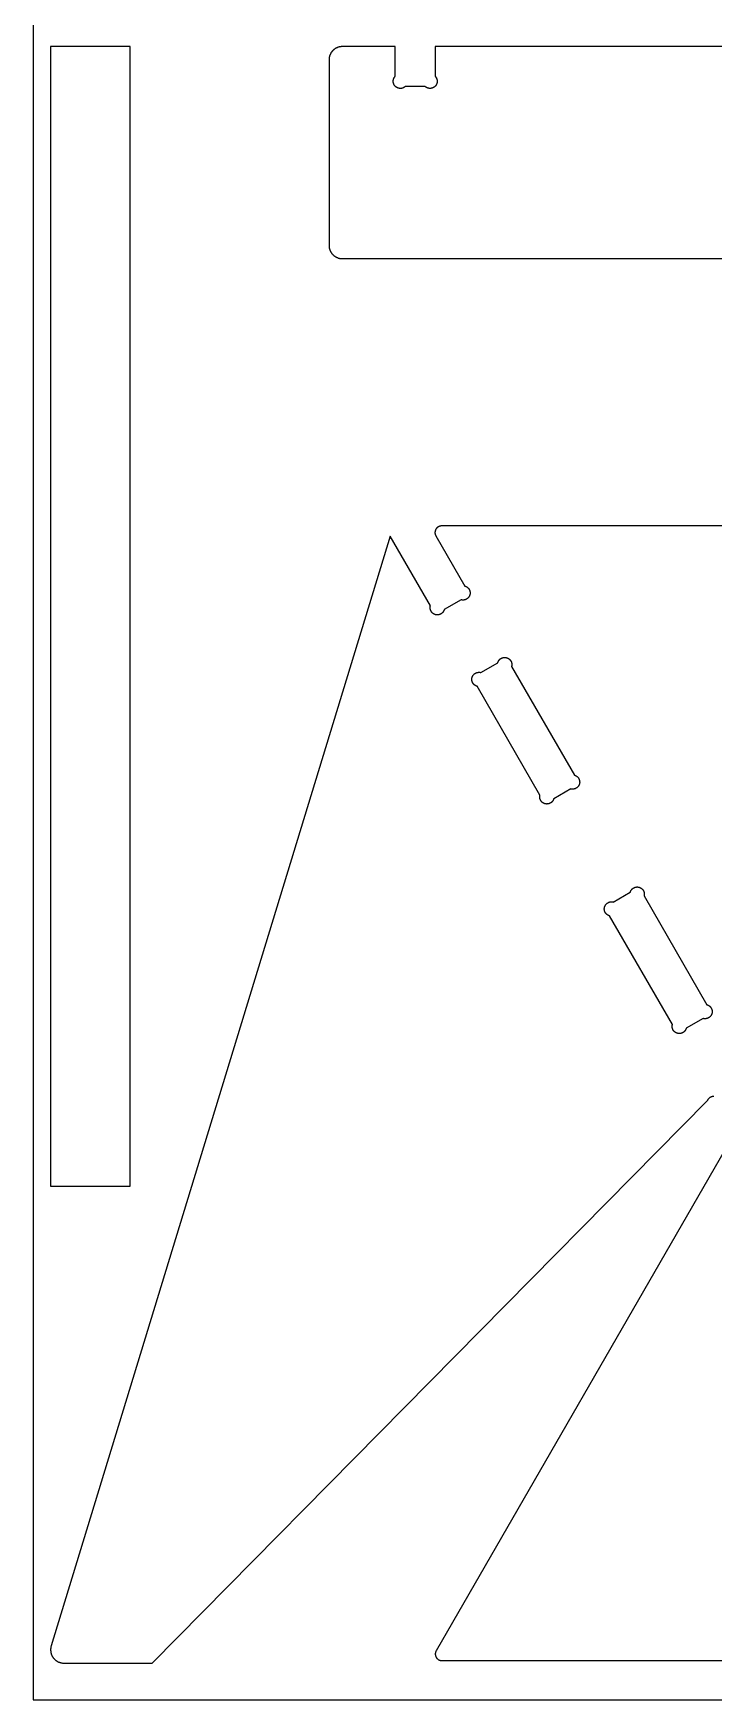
# Model space of a CAD drawing. Header units: inches. Extents: x -71.1 to 24.9, y -42.3 to 5.7.
# Drawn here: x -71.07 to -58.24, y -42.25 to -10.81 of the extents above; entities that cross this region are included whole.
import ezdxf

# ---------------------------------------------------------------- set-up
doc = ezdxf.new("R2010")
doc.units = ezdxf.units.IN
doc.header["$LTSCALE"] = 0.03937
doc.header["$MEASUREMENT"] = 0
for name, color, linetype, true_color in [('Default', 7, 'Continuous', 0x000000), ('profile - inside', 7, 'Continuous', 0x000000), ('profile - outside', 7, 'Continuous', 0x000000)]:
    doc.layers.add(name, color=color, linetype=linetype, true_color=true_color)

msp = doc.modelspace()

# ---------------------------------------------------------------- linework, layer by layer
at = {"layer": 'Default'}
msp.add_lwpolyline([(24.927, -42.253), (24.927, 5.747), (-71.073, 5.747), (-71.073, -42.253), (24.927, -42.253)], dxfattribs=at)
at = {"layer": 'profile - inside'}
for points in [[(-62.704, -23.133), (-62.706, -23.132), (-62.709, -23.131), (-62.712, -23.13), (-62.714, -23.13), (-62.717, -23.129), (-62.719, -23.128), (-62.722, -23.127), (-62.725, -23.125), (-62.727, -23.124), (-62.73, -23.123), (-62.732, -23.122), (-62.735, -23.12), (-62.737, -23.119), (-62.739, -23.118), (-62.742, -23.116), (-62.744, -23.114), (-62.747, -23.113), (-62.749, -23.111), (-62.751, -23.109), (-62.753, -23.108), (-62.756, -23.106), (-62.758, -23.104), (-62.76, -23.102), (-62.762, -23.1), (-62.764, -23.098), (-62.766, -23.096), (-62.768, -23.094), (-62.77, -23.092), (-62.772, -23.09), (-62.774, -23.087), (-62.776, -23.085), (-62.777, -23.083), (-62.779, -23.081), (-62.781, -23.078), (-62.782, -23.076), (-62.784, -23.074), (-62.785, -23.071), (-62.787, -23.069), (-62.788, -23.066), (-62.789, -23.064), (-62.79, -23.061), (-62.792, -23.059), (-62.793, -23.056), (-62.794, -23.054), (-62.795, -23.051), (-62.796, -23.048), (-62.797, -23.046), (-62.798, -23.043), (-62.798, -23.041), (-62.799, -23.038), (-62.8, -23.035), (-62.8, -23.033), (-62.801, -23.03), (-62.802, -23.028), (-62.802, -23.025), (-62.802, -23.023), (-62.803, -23.02), (-62.803, -23.017), (-62.803, -23.015), (-62.804, -23.012), (-62.804, -23.01), (-62.804, -23.007), (-62.804, -23.005), (-62.804, -23.002), (-62.804, -22.999), (-62.804, -22.996), (-62.804, -22.993), (-62.803, -22.99), (-62.803, -22.987), (-62.803, -22.984), (-62.802, -22.981), (-62.802, -22.978), (-62.801, -22.975), (-62.8, -22.972), (-62.8, -22.968), (-62.799, -22.965), (-62.798, -22.962), (-62.797, -22.959), (-62.796, -22.956), (-62.794, -22.953), (-62.793, -22.95), (-62.792, -22.946), (-62.79, -22.943), (-62.789, -22.94), (-62.787, -22.937), (-62.786, -22.934), (-62.784, -22.931), (-62.782, -22.929), (-62.78, -22.926), (-62.778, -22.923), (-62.776, -22.92), (-62.774, -22.917), (-62.772, -22.915), (-62.769, -22.912), (-62.767, -22.909), (-62.764, -22.907), (-62.762, -22.904), (-62.759, -22.902), (-62.757, -22.9), (-62.754, -22.898), (-62.751, -22.895), (-62.749, -22.893), (-62.746, -22.891), (-62.743, -22.889), (-62.74, -22.888), (-62.737, -22.886), (-62.734, -22.884), (-62.731, -22.882), (-62.728, -22.881), (-62.725, -22.879), (-62.722, -22.878), (-62.719, -22.877), (-62.716, -22.876), (-62.712, -22.875), (-62.709, -22.874), (-62.706, -22.873), (-62.703, -22.872), (-62.7, -22.871), (-62.697, -22.87), (-62.694, -22.87), (-62.69, -22.869), (-62.687, -22.869), (-62.684, -22.868), (-62.681, -22.868), (-62.678, -22.868), (-62.675, -22.868), (-62.672, -22.867), (-62.669, -22.867), (-62.665, -22.867), (-62.66, -22.868), (-62.656, -22.868), (-62.652, -22.868), (-62.647, -22.869), (-62.643, -22.87), (-62.638, -22.871), (-62.634, -22.872), (-62.315, -22.688), (-62.314, -22.685), (-62.314, -22.683), (-62.313, -22.68), (-62.312, -22.678), (-62.311, -22.675), (-62.31, -22.672), (-62.309, -22.67), (-62.308, -22.667), (-62.307, -22.665), (-62.305, -22.662), (-62.304, -22.66), (-62.303, -22.657), (-62.301, -22.655), (-62.3, -22.652), (-62.298, -22.65), (-62.297, -22.648), (-62.295, -22.645), (-62.294, -22.643), (-62.292, -22.641), (-62.29, -22.638), (-62.288, -22.636), (-62.286, -22.634), (-62.284, -22.632), (-62.283, -22.63), (-62.281, -22.628), (-62.278, -22.626), (-62.276, -22.624), (-62.274, -22.622), (-62.272, -22.62), (-62.27, -22.618), (-62.268, -22.616), (-62.265, -22.615), (-62.263, -22.613), (-62.261, -22.611), (-62.258, -22.61), (-62.256, -22.608), (-62.253, -22.607), (-62.251, -22.605), (-62.249, -22.604), (-62.246, -22.603), (-62.244, -22.601), (-62.241, -22.6), (-62.238, -22.599), (-62.236, -22.598), (-62.233, -22.597), (-62.231, -22.596), (-62.228, -22.595), (-62.226, -22.594), (-62.223, -22.593), (-62.22, -22.593), (-62.218, -22.592), (-62.215, -22.591), (-62.213, -22.591), (-62.21, -22.59), (-62.208, -22.59), (-62.205, -22.589), (-62.202, -22.589), (-62.2, -22.589), (-62.197, -22.588), (-62.195, -22.588), (-62.192, -22.588), (-62.19, -22.588), (-62.187, -22.588), (-62.185, -22.588), (-62.182, -22.588), (-62.179, -22.588), (-62.176, -22.588), (-62.173, -22.588), (-62.17, -22.589), (-62.166, -22.589), (-62.163, -22.59), (-62.16, -22.59), (-62.157, -22.591), (-62.154, -22.591), (-62.151, -22.592), (-62.148, -22.593), (-62.144, -22.594), (-62.141, -22.595), (-62.138, -22.596), (-62.135, -22.597), (-62.132, -22.599), (-62.129, -22.6), (-62.126, -22.601), (-62.123, -22.603), (-62.12, -22.605), (-62.117, -22.606), (-62.114, -22.608), (-62.111, -22.61), (-62.108, -22.612), (-62.105, -22.614), (-62.102, -22.616), (-62.1, -22.618), (-62.097, -22.62), (-62.094, -22.623), (-62.092, -22.625), (-62.089, -22.627), (-62.087, -22.63), (-62.085, -22.632), (-62.082, -22.635), (-62.08, -22.638), (-62.078, -22.64), (-62.076, -22.643), (-62.074, -22.646), (-62.072, -22.649), (-62.07, -22.652), (-62.068, -22.655), (-62.066, -22.658), (-62.065, -22.661), (-62.063, -22.664), (-62.062, -22.667), (-62.061, -22.67), (-62.059, -22.673), (-62.058, -22.676), (-62.057, -22.679), (-62.056, -22.683), (-62.055, -22.686), (-62.054, -22.689), (-62.053, -22.692), (-62.053, -22.695), (-62.052, -22.698), (-62.051, -22.701), (-62.051, -22.705), (-62.051, -22.708), (-62.05, -22.711), (-62.05, -22.714), (-62.05, -22.717), (-62.05, -22.72), (-62.05, -22.723), (-62.05, -22.727), (-62.05, -22.731), (-62.05, -22.736), (-62.051, -22.74), (-62.052, -22.744), (-62.052, -22.749), (-62.053, -22.753), (-62.054, -22.758), (-60.87, -24.809), (-60.868, -24.809), (-60.865, -24.81), (-60.863, -24.811), (-60.86, -24.812), (-60.857, -24.813), (-60.855, -24.814), (-60.852, -24.815), (-60.85, -24.816), (-60.847, -24.817), (-60.845, -24.818), (-60.842, -24.82), (-60.84, -24.821), (-60.837, -24.822), (-60.835, -24.824), (-60.832, -24.825), (-60.83, -24.827), (-60.828, -24.829), (-60.825, -24.83), (-60.823, -24.832), (-60.821, -24.834), (-60.819, -24.836), (-60.816, -24.837), (-60.814, -24.839), (-60.812, -24.841), (-60.81, -24.843), (-60.808, -24.845), (-60.806, -24.847), (-60.804, -24.85), (-60.802, -24.852), (-60.8, -24.854), (-60.799, -24.856), (-60.797, -24.859), (-60.795, -24.861), (-60.794, -24.863), (-60.792, -24.866), (-60.79, -24.868), (-60.789, -24.87), (-60.788, -24.873), (-60.786, -24.875), (-60.785, -24.878), (-60.784, -24.88), (-60.783, -24.883), (-60.781, -24.885), (-60.78, -24.888), (-60.779, -24.89), (-60.778, -24.893), (-60.777, -24.896), (-60.777, -24.898), (-60.776, -24.901), (-60.775, -24.903), (-60.774, -24.906), (-60.774, -24.909), (-60.773, -24.911), (-60.773, -24.914), (-60.772, -24.916), (-60.772, -24.919), (-60.771, -24.921), (-60.771, -24.924), (-60.771, -24.927), (-60.771, -24.929), (-60.77, -24.932), (-60.77, -24.934), (-60.77, -24.937), (-60.77, -24.939), (-60.77, -24.942), (-60.77, -24.945), (-60.771, -24.948), (-60.771, -24.951), (-60.771, -24.954), (-60.771, -24.957), (-60.772, -24.961), (-60.772, -24.964), (-60.773, -24.967), (-60.774, -24.97), (-60.775, -24.973), (-60.775, -24.976), (-60.776, -24.979), (-60.777, -24.983), (-60.779, -24.986), (-60.78, -24.989), (-60.781, -24.992), (-60.782, -24.995), (-60.784, -24.998), (-60.785, -25.001), (-60.787, -25.004), (-60.789, -25.007), (-60.79, -25.01), (-60.792, -25.013), (-60.794, -25.016), (-60.796, -25.019), (-60.798, -25.021), (-60.8, -25.024), (-60.803, -25.027), (-60.805, -25.029), (-60.807, -25.032), (-60.81, -25.035), (-60.812, -25.037), (-60.815, -25.039), (-60.817, -25.042), (-60.82, -25.044), (-60.823, -25.046), (-60.826, -25.048), (-60.828, -25.05), (-60.831, -25.052), (-60.834, -25.054), (-60.837, -25.056), (-60.84, -25.057), (-60.843, -25.059), (-60.846, -25.061), (-60.849, -25.062), (-60.852, -25.063), (-60.856, -25.065), (-60.859, -25.066), (-60.862, -25.067), (-60.865, -25.068), (-60.868, -25.069), (-60.871, -25.07), (-60.874, -25.07), (-60.878, -25.071), (-60.881, -25.072), (-60.884, -25.072), (-60.887, -25.073), (-60.89, -25.073), (-60.893, -25.074), (-60.896, -25.074), (-60.899, -25.074), (-60.902, -25.074), (-60.905, -25.074), (-60.909, -25.074), (-60.914, -25.074), (-60.918, -25.073), (-60.922, -25.073), (-60.927, -25.072), (-60.931, -25.072), (-60.936, -25.071), (-60.94, -25.069), (-61.259, -25.254), (-61.26, -25.256), (-61.261, -25.259), (-61.261, -25.261), (-61.262, -25.264), (-61.263, -25.266), (-61.264, -25.269), (-61.265, -25.272), (-61.266, -25.274), (-61.268, -25.277), (-61.269, -25.279), (-61.27, -25.282), (-61.271, -25.284), (-61.273, -25.287), (-61.274, -25.289), (-61.276, -25.291), (-61.277, -25.294), (-61.279, -25.296), (-61.281, -25.299), (-61.282, -25.301), (-61.284, -25.303), (-61.286, -25.305), (-61.288, -25.307), (-61.29, -25.31), (-61.292, -25.312), (-61.294, -25.314), (-61.296, -25.316), (-61.298, -25.318), (-61.3, -25.32), (-61.302, -25.322), (-61.304, -25.323), (-61.307, -25.325), (-61.309, -25.327), (-61.311, -25.329), (-61.314, -25.33), (-61.316, -25.332), (-61.318, -25.333), (-61.321, -25.335), (-61.323, -25.336), (-61.326, -25.338), (-61.328, -25.339), (-61.331, -25.34), (-61.333, -25.341), (-61.336, -25.342), (-61.338, -25.344), (-61.341, -25.345), (-61.343, -25.346), (-61.346, -25.346), (-61.349, -25.347), (-61.351, -25.348), (-61.354, -25.349), (-61.356, -25.349), (-61.359, -25.35), (-61.362, -25.351), (-61.364, -25.351), (-61.367, -25.352), (-61.369, -25.352), (-61.372, -25.352), (-61.374, -25.353), (-61.377, -25.353), (-61.379, -25.353), (-61.382, -25.353), (-61.384, -25.354), (-61.387, -25.354), (-61.389, -25.354), (-61.392, -25.354), (-61.395, -25.353), (-61.398, -25.353), (-61.402, -25.353), (-61.405, -25.353), (-61.408, -25.352), (-61.411, -25.352), (-61.414, -25.351), (-61.417, -25.351), (-61.42, -25.35), (-61.423, -25.349), (-61.427, -25.348), (-61.43, -25.347), (-61.433, -25.346), (-61.436, -25.345), (-61.439, -25.344), (-61.442, -25.343), (-61.445, -25.341), (-61.448, -25.34), (-61.451, -25.339), (-61.454, -25.337), (-61.457, -25.335), (-61.46, -25.333), (-61.463, -25.332), (-61.466, -25.33), (-61.469, -25.328), (-61.472, -25.326), (-61.475, -25.323), (-61.477, -25.321), (-61.48, -25.319), (-61.482, -25.317), (-61.485, -25.314), (-61.487, -25.312), (-61.49, -25.309), (-61.492, -25.306), (-61.494, -25.304), (-61.496, -25.301), (-61.498, -25.298), (-61.5, -25.295), (-61.502, -25.292), (-61.504, -25.29), (-61.506, -25.287), (-61.508, -25.284), (-61.509, -25.281), (-61.511, -25.278), (-61.512, -25.274), (-61.514, -25.271), (-61.515, -25.268), (-61.516, -25.265), (-61.517, -25.262), (-61.518, -25.259), (-61.519, -25.256), (-61.52, -25.253), (-61.521, -25.249), (-61.522, -25.246), (-61.522, -25.243), (-61.523, -25.24), (-61.523, -25.237), (-61.524, -25.234), (-61.524, -25.231), (-61.524, -25.228), (-61.524, -25.225), (-61.524, -25.222), (-61.524, -25.219), (-61.524, -25.214), (-61.524, -25.21), (-61.524, -25.206), (-61.523, -25.201), (-61.523, -25.197), (-61.522, -25.193), (-61.521, -25.188), (-61.52, -25.184), (-62.704, -23.133)], [(-58.761, -29.585), (-58.762, -29.587), (-58.763, -29.59), (-58.763, -29.593), (-58.764, -29.595), (-58.765, -29.598), (-58.766, -29.6), (-58.767, -29.603), (-58.768, -29.605), (-58.77, -29.608), (-58.771, -29.611), (-58.772, -29.613), (-58.773, -29.616), (-58.775, -29.618), (-58.776, -29.62), (-58.778, -29.623), (-58.779, -29.625), (-58.781, -29.628), (-58.783, -29.63), (-58.784, -29.632), (-58.786, -29.634), (-58.788, -29.637), (-58.79, -29.639), (-58.792, -29.641), (-58.794, -29.643), (-58.796, -29.645), (-58.798, -29.647), (-58.8, -29.649), (-58.802, -29.651), (-58.804, -29.653), (-58.806, -29.655), (-58.809, -29.657), (-58.811, -29.658), (-58.813, -29.66), (-58.816, -29.662), (-58.818, -29.663), (-58.82, -29.665), (-58.823, -29.666), (-58.825, -29.668), (-58.828, -29.669), (-58.83, -29.67), (-58.833, -29.671), (-58.835, -29.673), (-58.838, -29.674), (-58.84, -29.675), (-58.843, -29.676), (-58.845, -29.677), (-58.848, -29.678), (-58.851, -29.679), (-58.853, -29.679), (-58.856, -29.68), (-58.858, -29.681), (-58.861, -29.681), (-58.864, -29.682), (-58.866, -29.683), (-58.869, -29.683), (-58.871, -29.683), (-58.874, -29.684), (-58.876, -29.684), (-58.879, -29.684), (-58.882, -29.685), (-58.884, -29.685), (-58.887, -29.685), (-58.889, -29.685), (-58.892, -29.685), (-58.895, -29.685), (-58.898, -29.685), (-58.901, -29.685), (-58.904, -29.684), (-58.907, -29.684), (-58.91, -29.684), (-58.913, -29.683), (-58.916, -29.683), (-58.919, -29.682), (-58.922, -29.681), (-58.926, -29.681), (-58.929, -29.68), (-58.932, -29.679), (-58.935, -29.678), (-58.938, -29.677), (-58.941, -29.675), (-58.944, -29.674), (-58.947, -29.673), (-58.95, -29.671), (-58.954, -29.67), (-58.957, -29.668), (-58.96, -29.667), (-58.962, -29.665), (-58.965, -29.663), (-58.968, -29.661), (-58.971, -29.659), (-58.974, -29.657), (-58.977, -29.655), (-58.979, -29.653), (-58.982, -29.65), (-58.984, -29.648), (-58.987, -29.645), (-58.989, -29.643), (-58.992, -29.64), (-58.994, -29.638), (-58.996, -29.635), (-58.998, -29.632), (-59.001, -29.63), (-59.003, -29.627), (-59.005, -29.624), (-59.006, -29.621), (-59.008, -29.618), (-59.01, -29.615), (-59.011, -29.612), (-59.013, -29.609), (-59.014, -29.606), (-59.016, -29.603), (-59.017, -29.6), (-59.018, -29.597), (-59.019, -29.593), (-59.02, -29.59), (-59.021, -29.587), (-59.022, -29.584), (-59.023, -29.581), (-59.024, -29.578), (-59.024, -29.575), (-59.025, -29.571), (-59.025, -29.568), (-59.026, -29.565), (-59.026, -29.562), (-59.026, -29.559), (-59.026, -29.556), (-59.026, -29.553), (-59.027, -29.55), (-59.026, -29.546), (-59.026, -29.541), (-59.026, -29.537), (-59.025, -29.533), (-59.025, -29.528), (-59.024, -29.524), (-59.023, -29.519), (-59.022, -29.515), (-60.206, -27.464), (-60.209, -27.463), (-60.211, -27.463), (-60.214, -27.462), (-60.216, -27.461), (-60.219, -27.46), (-60.221, -27.459), (-60.224, -27.458), (-60.227, -27.457), (-60.229, -27.456), (-60.232, -27.454), (-60.234, -27.453), (-60.237, -27.452), (-60.239, -27.45), (-60.242, -27.449), (-60.244, -27.447), (-60.246, -27.446), (-60.249, -27.444), (-60.251, -27.443), (-60.253, -27.441), (-60.256, -27.439), (-60.258, -27.437), (-60.26, -27.435), (-60.262, -27.433), (-60.264, -27.431), (-60.266, -27.429), (-60.268, -27.427), (-60.27, -27.425), (-60.272, -27.423), (-60.274, -27.421), (-60.276, -27.419), (-60.278, -27.417), (-60.279, -27.414), (-60.281, -27.412), (-60.283, -27.41), (-60.284, -27.407), (-60.286, -27.405), (-60.287, -27.402), (-60.289, -27.4), (-60.29, -27.397), (-60.291, -27.395), (-60.293, -27.392), (-60.294, -27.39), (-60.295, -27.387), (-60.296, -27.385), (-60.297, -27.382), (-60.298, -27.38), (-60.299, -27.377), (-60.3, -27.375), (-60.301, -27.372), (-60.301, -27.369), (-60.302, -27.367), (-60.303, -27.364), (-60.303, -27.362), (-60.304, -27.359), (-60.304, -27.356), (-60.305, -27.354), (-60.305, -27.351), (-60.305, -27.349), (-60.305, -27.346), (-60.306, -27.344), (-60.306, -27.341), (-60.306, -27.339), (-60.306, -27.336), (-60.306, -27.334), (-60.306, -27.331), (-60.306, -27.328), (-60.306, -27.325), (-60.306, -27.322), (-60.305, -27.318), (-60.305, -27.315), (-60.304, -27.312), (-60.304, -27.309), (-60.303, -27.306), (-60.302, -27.303), (-60.302, -27.3), (-60.301, -27.297), (-60.3, -27.293), (-60.299, -27.29), (-60.298, -27.287), (-60.297, -27.284), (-60.295, -27.281), (-60.294, -27.278), (-60.292, -27.275), (-60.291, -27.272), (-60.289, -27.269), (-60.288, -27.266), (-60.286, -27.263), (-60.284, -27.26), (-60.282, -27.257), (-60.28, -27.254), (-60.278, -27.251), (-60.276, -27.249), (-60.274, -27.246), (-60.271, -27.243), (-60.269, -27.241), (-60.267, -27.238), (-60.264, -27.236), (-60.261, -27.233), (-60.259, -27.231), (-60.256, -27.229), (-60.253, -27.227), (-60.251, -27.225), (-60.248, -27.223), (-60.245, -27.221), (-60.242, -27.219), (-60.239, -27.217), (-60.236, -27.215), (-60.233, -27.214), (-60.23, -27.212), (-60.227, -27.211), (-60.224, -27.209), (-60.221, -27.208), (-60.218, -27.207), (-60.214, -27.206), (-60.211, -27.205), (-60.208, -27.204), (-60.205, -27.203), (-60.202, -27.202), (-60.199, -27.202), (-60.196, -27.201), (-60.192, -27.2), (-60.189, -27.2), (-60.186, -27.2), (-60.183, -27.199), (-60.18, -27.199), (-60.177, -27.199), (-60.174, -27.199), (-60.171, -27.199), (-60.167, -27.199), (-60.163, -27.199), (-60.158, -27.199), (-60.154, -27.2), (-60.149, -27.2), (-60.145, -27.201), (-60.141, -27.202), (-60.136, -27.203), (-59.817, -27.019), (-59.817, -27.017), (-59.816, -27.014), (-59.815, -27.011), (-59.814, -27.009), (-59.813, -27.006), (-59.812, -27.004), (-59.811, -27.001), (-59.81, -26.999), (-59.809, -26.996), (-59.808, -26.994), (-59.806, -26.991), (-59.805, -26.989), (-59.803, -26.986), (-59.802, -26.984), (-59.801, -26.981), (-59.799, -26.979), (-59.797, -26.977), (-59.796, -26.974), (-59.794, -26.972), (-59.792, -26.97), (-59.79, -26.967), (-59.788, -26.965), (-59.787, -26.963), (-59.785, -26.961), (-59.783, -26.959), (-59.781, -26.957), (-59.778, -26.955), (-59.776, -26.953), (-59.774, -26.951), (-59.772, -26.949), (-59.77, -26.948), (-59.767, -26.946), (-59.765, -26.944), (-59.763, -26.943), (-59.76, -26.941), (-59.758, -26.939), (-59.756, -26.938), (-59.753, -26.937), (-59.751, -26.935), (-59.748, -26.934), (-59.746, -26.933), (-59.743, -26.931), (-59.741, -26.93), (-59.738, -26.929), (-59.735, -26.928), (-59.733, -26.927), (-59.73, -26.926), (-59.728, -26.925), (-59.725, -26.925), (-59.723, -26.924), (-59.72, -26.923), (-59.717, -26.923), (-59.715, -26.922), (-59.712, -26.922), (-59.71, -26.921), (-59.707, -26.921), (-59.704, -26.92), (-59.702, -26.92), (-59.699, -26.92), (-59.697, -26.92), (-59.694, -26.919), (-59.692, -26.919), (-59.689, -26.919), (-59.687, -26.919), (-59.684, -26.919), (-59.681, -26.919), (-59.678, -26.919), (-59.675, -26.92), (-59.672, -26.92), (-59.669, -26.92), (-59.665, -26.921), (-59.662, -26.921), (-59.659, -26.922), (-59.656, -26.923), (-59.653, -26.924), (-59.65, -26.924), (-59.647, -26.925), (-59.643, -26.926), (-59.64, -26.927), (-59.637, -26.929), (-59.634, -26.93), (-59.631, -26.931), (-59.628, -26.933), (-59.625, -26.934), (-59.622, -26.936), (-59.619, -26.938), (-59.616, -26.939), (-59.613, -26.941), (-59.61, -26.943), (-59.607, -26.945), (-59.605, -26.947), (-59.602, -26.949), (-59.599, -26.952), (-59.596, -26.954), (-59.594, -26.956), (-59.591, -26.959), (-59.589, -26.961), (-59.587, -26.964), (-59.584, -26.966), (-59.582, -26.969), (-59.58, -26.972), (-59.578, -26.975), (-59.576, -26.977), (-59.574, -26.98), (-59.572, -26.983), (-59.57, -26.986), (-59.569, -26.989), (-59.567, -26.992), (-59.565, -26.995), (-59.564, -26.998), (-59.563, -27.001), (-59.561, -27.004), (-59.56, -27.008), (-59.559, -27.011), (-59.558, -27.014), (-59.557, -27.017), (-59.556, -27.02), (-59.555, -27.023), (-59.555, -27.026), (-59.554, -27.03), (-59.554, -27.033), (-59.553, -27.036), (-59.553, -27.039), (-59.552, -27.042), (-59.552, -27.045), (-59.552, -27.048), (-59.552, -27.051), (-59.552, -27.054), (-59.552, -27.058), (-59.552, -27.063), (-59.552, -27.067), (-59.553, -27.071), (-59.554, -27.076), (-59.554, -27.08), (-59.555, -27.085), (-59.556, -27.089), (-58.372, -29.14), (-58.37, -29.141), (-58.367, -29.142), (-58.365, -29.142), (-58.362, -29.143), (-58.359, -29.144), (-58.357, -29.145), (-58.354, -29.146), (-58.352, -29.147), (-58.349, -29.149), (-58.347, -29.15), (-58.344, -29.151), (-58.342, -29.152), (-58.339, -29.154), (-58.337, -29.155), (-58.334, -29.157), (-58.332, -29.158), (-58.33, -29.16), (-58.327, -29.162), (-58.325, -29.163), (-58.323, -29.165), (-58.321, -29.167), (-58.318, -29.169), (-58.316, -29.171), (-58.314, -29.173), (-58.312, -29.175), (-58.31, -29.177), (-58.308, -29.179), (-58.306, -29.181), (-58.304, -29.183), (-58.303, -29.185), (-58.301, -29.188), (-58.299, -29.19), (-58.297, -29.192), (-58.296, -29.195), (-58.294, -29.197), (-58.293, -29.199), (-58.291, -29.202), (-58.29, -29.204), (-58.288, -29.207), (-58.287, -29.209), (-58.286, -29.212), (-58.285, -29.214), (-58.283, -29.217), (-58.282, -29.219), (-58.281, -29.222), (-58.28, -29.224), (-58.28, -29.227), (-58.279, -29.23), (-58.278, -29.232), (-58.277, -29.235), (-58.276, -29.237), (-58.276, -29.24), (-58.275, -29.243), (-58.275, -29.245), (-58.274, -29.248), (-58.274, -29.25), (-58.273, -29.253), (-58.273, -29.255), (-58.273, -29.258), (-58.273, -29.26), (-58.273, -29.263), (-58.272, -29.265), (-58.272, -29.268), (-58.272, -29.27), (-58.272, -29.273), (-58.272, -29.276), (-58.273, -29.279), (-58.273, -29.283), (-58.273, -29.286), (-58.274, -29.289), (-58.274, -29.292), (-58.275, -29.295), (-58.275, -29.298), (-58.276, -29.301), (-58.277, -29.304), (-58.278, -29.308), (-58.278, -29.311), (-58.28, -29.314), (-58.281, -29.317), (-58.282, -29.32), (-58.283, -29.323), (-58.284, -29.326), (-58.286, -29.329), (-58.287, -29.332), (-58.289, -29.335), (-58.291, -29.338), (-58.292, -29.341), (-58.294, -29.344), (-58.296, -29.347), (-58.298, -29.35), (-58.3, -29.353), (-58.303, -29.355), (-58.305, -29.358), (-58.307, -29.361), (-58.309, -29.363), (-58.312, -29.366), (-58.314, -29.368), (-58.317, -29.371), (-58.32, -29.373), (-58.322, -29.375), (-58.325, -29.377), (-58.328, -29.379), (-58.331, -29.381), (-58.333, -29.383), (-58.336, -29.385), (-58.339, -29.387), (-58.342, -29.389), (-58.345, -29.39), (-58.348, -29.392), (-58.351, -29.393), (-58.355, -29.395), (-58.358, -29.396), (-58.361, -29.397), (-58.364, -29.398), (-58.367, -29.399), (-58.37, -29.4), (-58.373, -29.401), (-58.376, -29.402), (-58.38, -29.403), (-58.383, -29.403), (-58.386, -29.404), (-58.389, -29.404), (-58.392, -29.405), (-58.395, -29.405), (-58.398, -29.405), (-58.401, -29.405), (-58.404, -29.405), (-58.407, -29.405), (-58.412, -29.405), (-58.416, -29.405), (-58.42, -29.405), (-58.425, -29.404), (-58.429, -29.404), (-58.433, -29.403), (-58.438, -29.402), (-58.442, -29.401), (-58.761, -29.585)]]:
    msp.add_lwpolyline(points, dxfattribs=at)
at = {"layer": 'profile - outside'}
for points in [[(-69.247, -11.062), (-70.747, -11.062)], [(-70.747, -11.062), (-70.747, -11.207)], [(-70.747, -11.207), (-70.747, -11.457)], [(-69.247, -11.207), (-69.247, -11.062)], [(-69.247, -11.457), (-69.247, -11.207)], [(-37.997, -11.063), (-63.497, -11.063), (-63.497, -11.622), (-63.495, -11.625), (-63.492, -11.627), (-63.49, -11.63), (-63.488, -11.632), (-63.486, -11.635), (-63.484, -11.638), (-63.482, -11.641), (-63.48, -11.644), (-63.478, -11.647), (-63.476, -11.649), (-63.474, -11.652), (-63.473, -11.655), (-63.471, -11.659), (-63.47, -11.662), (-63.468, -11.665), (-63.467, -11.668), (-63.466, -11.671), (-63.465, -11.674), (-63.464, -11.677), (-63.463, -11.68), (-63.462, -11.683), (-63.461, -11.687), (-63.46, -11.69), (-63.46, -11.693), (-63.459, -11.696), (-63.459, -11.699), (-63.458, -11.702), (-63.458, -11.705), (-63.458, -11.708), (-63.458, -11.711), (-63.458, -11.714), (-63.458, -11.717), (-63.458, -11.72), (-63.458, -11.724), (-63.458, -11.727), (-63.458, -11.73), (-63.458, -11.733), (-63.459, -11.736), (-63.459, -11.739), (-63.46, -11.742), (-63.46, -11.745), (-63.461, -11.748), (-63.462, -11.751), (-63.463, -11.755), (-63.464, -11.758), (-63.465, -11.761), (-63.466, -11.764), (-63.467, -11.767), (-63.468, -11.77), (-63.47, -11.773), (-63.471, -11.776), (-63.473, -11.779), (-63.474, -11.783), (-63.476, -11.785), (-63.478, -11.788), (-63.48, -11.791), (-63.482, -11.794), (-63.484, -11.797), (-63.486, -11.8), (-63.488, -11.803), (-63.49, -11.805), (-63.492, -11.808), (-63.495, -11.81), (-63.497, -11.813), (-63.5, -11.815), (-63.502, -11.818), (-63.505, -11.82), (-63.507, -11.822), (-63.51, -11.824), (-63.513, -11.827), (-63.516, -11.829), (-63.519, -11.83), (-63.522, -11.832), (-63.525, -11.834), (-63.528, -11.836), (-63.531, -11.837), (-63.534, -11.839), (-63.537, -11.84), (-63.54, -11.842), (-63.543, -11.843), (-63.546, -11.844), (-63.549, -11.845), (-63.552, -11.846), (-63.555, -11.847), (-63.559, -11.848), (-63.562, -11.849), (-63.565, -11.85), (-63.568, -11.85), (-63.571, -11.851), (-63.574, -11.851), (-63.577, -11.852), (-63.58, -11.852), (-63.584, -11.852), (-63.587, -11.852), (-63.59, -11.852), (-63.593, -11.852), (-63.596, -11.852), (-63.599, -11.852), (-63.602, -11.852), (-63.605, -11.852), (-63.608, -11.852), (-63.611, -11.851), (-63.614, -11.851), (-63.617, -11.85), (-63.62, -11.85), (-63.623, -11.849), (-63.627, -11.848), (-63.63, -11.847), (-63.633, -11.846), (-63.636, -11.845), (-63.639, -11.844), (-63.642, -11.843), (-63.645, -11.842), (-63.648, -11.84), (-63.652, -11.839), (-63.655, -11.837), (-63.658, -11.836), (-63.661, -11.834), (-63.664, -11.832), (-63.666, -11.83), (-63.669, -11.829), (-63.672, -11.827), (-63.675, -11.824), (-63.678, -11.822), (-63.68, -11.82), (-63.683, -11.818), (-63.686, -11.815), (-63.688, -11.813), (-64.056, -11.813), (-64.059, -11.815), (-64.061, -11.818), (-64.064, -11.82), (-64.067, -11.822), (-64.069, -11.824), (-64.072, -11.827), (-64.075, -11.829), (-64.078, -11.83), (-64.081, -11.832), (-64.084, -11.834), (-64.087, -11.836), (-64.09, -11.837), (-64.093, -11.839), (-64.096, -11.84), (-64.099, -11.842), (-64.102, -11.843), (-64.105, -11.844), (-64.108, -11.845), (-64.111, -11.846), (-64.115, -11.847), (-64.118, -11.848), (-64.121, -11.849), (-64.124, -11.85), (-64.127, -11.85), (-64.13, -11.851), (-64.133, -11.851), (-64.136, -11.852), (-64.14, -11.852), (-64.143, -11.852), (-64.146, -11.852), (-64.149, -11.852), (-64.152, -11.852), (-64.155, -11.852), (-64.158, -11.852), (-64.161, -11.852), (-64.164, -11.852), (-64.167, -11.852), (-64.17, -11.851), (-64.173, -11.851), (-64.176, -11.85), (-64.179, -11.85), (-64.183, -11.849), (-64.186, -11.848), (-64.189, -11.847), (-64.192, -11.846), (-64.195, -11.845), (-64.198, -11.844), (-64.201, -11.843), (-64.204, -11.842), (-64.208, -11.84), (-64.211, -11.839), (-64.214, -11.837), (-64.217, -11.836), (-64.22, -11.834), (-64.223, -11.832), (-64.226, -11.83), (-64.228, -11.829), (-64.231, -11.827), (-64.234, -11.824), (-64.237, -11.822), (-64.239, -11.82), (-64.242, -11.818), (-64.245, -11.815), (-64.247, -11.813), (-64.25, -11.81), (-64.252, -11.808), (-64.254, -11.805), (-64.256, -11.803), (-64.259, -11.8), (-64.261, -11.797), (-64.263, -11.794), (-64.265, -11.791), (-64.267, -11.788), (-64.268, -11.785), (-64.27, -11.783), (-64.272, -11.779), (-64.273, -11.776), (-64.275, -11.773), (-64.276, -11.77), (-64.277, -11.767), (-64.278, -11.764), (-64.279, -11.761), (-64.281, -11.758), (-64.281, -11.755), (-64.282, -11.751), (-64.283, -11.748), (-64.284, -11.745), (-64.284, -11.742), (-64.285, -11.739), (-64.285, -11.736), (-64.286, -11.733), (-64.286, -11.73), (-64.286, -11.727), (-64.287, -11.724), (-64.287, -11.72), (-64.287, -11.717), (-64.287, -11.714), (-64.287, -11.711), (-64.286, -11.708), (-64.286, -11.705), (-64.286, -11.702), (-64.285, -11.699), (-64.285, -11.696), (-64.284, -11.693), (-64.284, -11.69), (-64.283, -11.687), (-64.282, -11.683), (-64.281, -11.68), (-64.281, -11.677), (-64.279, -11.674), (-64.278, -11.671), (-64.277, -11.668), (-64.276, -11.665), (-64.275, -11.662), (-64.273, -11.659), (-64.272, -11.655), (-64.27, -11.652), (-64.268, -11.649), (-64.267, -11.647), (-64.265, -11.644), (-64.263, -11.641), (-64.261, -11.638), (-64.259, -11.635), (-64.256, -11.632), (-64.254, -11.63), (-64.252, -11.627), (-64.25, -11.625), (-64.247, -11.622), (-64.247, -11.063), (-65.247, -11.063), (-65.253, -11.063), (-65.258, -11.063), (-65.264, -11.064), (-65.27, -11.064), (-65.275, -11.065), (-65.281, -11.065), (-65.287, -11.066), (-65.293, -11.067), (-65.298, -11.068), (-65.304, -11.07), (-65.31, -11.071), (-65.316, -11.073), (-65.322, -11.074), (-65.328, -11.076), (-65.333, -11.078), (-65.339, -11.08), (-65.345, -11.083), (-65.351, -11.085), (-65.356, -11.088), (-65.362, -11.091), (-65.368, -11.094), (-65.373, -11.097), (-65.379, -11.1), (-65.384, -11.104), (-65.389, -11.107), (-65.394, -11.111), (-65.4, -11.115), (-65.405, -11.119), (-65.41, -11.123), (-65.415, -11.127), (-65.419, -11.132), (-65.424, -11.136), (-65.428, -11.141), (-65.433, -11.146), (-65.437, -11.15), (-65.441, -11.155), (-65.445, -11.16), (-65.449, -11.166), (-65.453, -11.171), (-65.456, -11.176), (-65.46, -11.182), (-65.463, -11.187), (-65.466, -11.193), (-65.469, -11.198), (-65.472, -11.204), (-65.475, -11.209), (-65.477, -11.215), (-65.48, -11.221), (-65.482, -11.227), (-65.484, -11.233), (-65.486, -11.238), (-65.487, -11.244), (-65.489, -11.25), (-65.491, -11.256), (-65.492, -11.262), (-65.493, -11.267), (-65.494, -11.273), (-65.495, -11.279), (-65.496, -11.285), (-65.496, -11.29), (-65.497, -11.296), (-65.497, -11.302), (-65.497, -11.307), (-65.497, -11.313), (-65.497, -14.029), (-65.497, -14.578)], [(-70.747, -11.457), (-70.747, -32.168)], [(-69.247, -32.168), (-69.247, -11.457)], [(-65.497, -14.578), (-65.497, -14.813), (-65.497, -14.818), (-65.497, -14.824), (-65.497, -14.83), (-65.496, -14.835), (-65.496, -14.841), (-65.495, -14.847), (-65.494, -14.853), (-65.493, -14.858), (-65.492, -14.864), (-65.491, -14.87), (-65.489, -14.876), (-65.487, -14.882), (-65.486, -14.888), (-65.484, -14.893), (-65.482, -14.899), (-65.48, -14.905), (-65.477, -14.911), (-65.475, -14.916), (-65.472, -14.922), (-65.469, -14.928), (-65.466, -14.933), (-65.463, -14.939), (-65.46, -14.944), (-65.456, -14.95), (-65.453, -14.955), (-65.449, -14.96), (-65.445, -14.965), (-65.441, -14.971), (-65.437, -14.975), (-65.433, -14.98), (-65.428, -14.985), (-65.424, -14.99), (-65.419, -14.994), (-65.415, -14.999), (-65.41, -15.003), (-65.405, -15.007), (-65.4, -15.011), (-65.394, -15.015), (-65.389, -15.019), (-65.384, -15.022), (-65.379, -15.026), (-65.373, -15.029), (-65.368, -15.032), (-65.362, -15.035), (-65.356, -15.038), (-65.351, -15.041), (-65.345, -15.043), (-65.339, -15.045), (-65.333, -15.048), (-65.328, -15.05), (-65.322, -15.052), (-65.316, -15.053), (-65.31, -15.055), (-65.304, -15.056), (-65.298, -15.058), (-65.293, -15.059), (-65.287, -15.06), (-65.281, -15.061), (-65.275, -15.061), (-65.27, -15.062), (-65.264, -15.062), (-65.258, -15.063), (-65.253, -15.063), (-65.247, -15.063), (-36.247, -15.063)], [(-63.374, -20.107), (-63.378, -20.107), (-63.382, -20.107), (-63.386, -20.107), (-63.39, -20.108), (-63.394, -20.108), (-63.398, -20.109), (-63.402, -20.11), (-63.406, -20.111), (-63.41, -20.112), (-63.414, -20.113), (-63.418, -20.115), (-63.422, -20.116), (-63.426, -20.118), (-63.429, -20.12), (-63.433, -20.122), (-63.437, -20.124), (-63.44, -20.126), (-63.444, -20.128), (-63.447, -20.13), (-63.451, -20.133), (-63.454, -20.135), (-63.457, -20.138), (-63.46, -20.141), (-63.463, -20.144), (-63.466, -20.147), (-63.469, -20.15), (-63.471, -20.153), (-63.474, -20.156), (-63.476, -20.159), (-63.478, -20.163), (-63.48, -20.166), (-63.483, -20.169), (-63.484, -20.173), (-63.486, -20.176), (-63.488, -20.18), (-63.49, -20.184), (-63.491, -20.187), (-63.492, -20.191), (-63.494, -20.195), (-63.495, -20.199), (-63.496, -20.203), (-63.497, -20.207), (-63.498, -20.211), (-63.498, -20.215), (-63.499, -20.219), (-63.499, -20.223), (-63.499, -20.228), (-63.499, -20.232), (-63.499, -20.236), (-63.499, -20.24), (-63.499, -20.244), (-63.498, -20.248), (-63.498, -20.253), (-63.497, -20.257), (-63.496, -20.261), (-63.495, -20.265), (-63.494, -20.269), (-63.492, -20.273), (-63.491, -20.276), (-63.49, -20.28), (-63.488, -20.284), (-63.486, -20.287), (-63.484, -20.291), (-63.483, -20.294)], [(-42.182, -20.107), (-63.374, -20.107)], [(-64.345, -20.301), (-70.736, -41.239)], [(-63.586, -21.616), (-64.345, -20.301)], [(-63.483, -20.294), (-62.936, -21.241)], [(-62.936, -21.241), (-62.932, -21.242), (-62.927, -21.243), (-62.923, -21.245), (-62.918, -21.247), (-62.914, -21.249), (-62.91, -21.251), (-62.906, -21.253), (-62.902, -21.255), (-62.898, -21.258), (-62.894, -21.26), (-62.89, -21.263), (-62.886, -21.266), (-62.883, -21.269), (-62.879, -21.272), (-62.876, -21.275), (-62.872, -21.279), (-62.869, -21.282), (-62.866, -21.286), (-62.863, -21.29), (-62.861, -21.293), (-62.858, -21.297), (-62.855, -21.301), (-62.853, -21.305), (-62.851, -21.31), (-62.849, -21.314), (-62.847, -21.318), (-62.845, -21.323), (-62.844, -21.327), (-62.842, -21.331), (-62.841, -21.336), (-62.84, -21.341), (-62.839, -21.345), (-62.838, -21.35), (-62.837, -21.354), (-62.837, -21.359), (-62.836, -21.364), (-62.836, -21.369), (-62.836, -21.373), (-62.836, -21.378), (-62.837, -21.383), (-62.837, -21.387), (-62.838, -21.392), (-62.839, -21.397), (-62.84, -21.401), (-62.841, -21.406), (-62.842, -21.41), (-62.844, -21.415), (-62.845, -21.419), (-62.847, -21.424), (-62.849, -21.428), (-62.851, -21.432), (-62.853, -21.436), (-62.855, -21.44), (-62.858, -21.444), (-62.861, -21.448), (-62.863, -21.452), (-62.866, -21.456), (-62.869, -21.459), (-62.872, -21.463), (-62.876, -21.466), (-62.879, -21.47), (-62.883, -21.473), (-62.886, -21.476), (-62.89, -21.479), (-62.894, -21.481), (-62.898, -21.484), (-62.902, -21.487), (-62.906, -21.489), (-62.91, -21.491), (-62.914, -21.493), (-62.918, -21.495), (-62.923, -21.497), (-62.927, -21.499), (-62.932, -21.5), (-62.936, -21.501), (-62.941, -21.502), (-62.945, -21.503), (-62.95, -21.504), (-62.955, -21.505), (-62.959, -21.505), (-62.964, -21.506), (-62.969, -21.506), (-62.974, -21.506), (-62.978, -21.506), (-62.983, -21.505), (-62.988, -21.505), (-62.992, -21.504), (-62.997, -21.503), (-63.002, -21.502), (-63.006, -21.501)], [(-63.325, -21.685), (-63.326, -21.69), (-63.328, -21.694), (-63.329, -21.699), (-63.331, -21.703), (-63.333, -21.707), (-63.335, -21.711), (-63.337, -21.716), (-63.339, -21.72), (-63.342, -21.724), (-63.344, -21.727), (-63.347, -21.731), (-63.35, -21.735), (-63.353, -21.739), (-63.356, -21.742), (-63.359, -21.745), (-63.363, -21.749), (-63.366, -21.752), (-63.37, -21.755), (-63.373, -21.758), (-63.377, -21.76), (-63.381, -21.763), (-63.385, -21.766), (-63.389, -21.768), (-63.393, -21.77), (-63.397, -21.772), (-63.401, -21.774), (-63.406, -21.776), (-63.41, -21.778), (-63.414, -21.779), (-63.419, -21.78), (-63.423, -21.782), (-63.428, -21.783), (-63.433, -21.784), (-63.437, -21.784), (-63.442, -21.785), (-63.446, -21.785), (-63.451, -21.785), (-63.456, -21.785), (-63.46, -21.785), (-63.465, -21.785), (-63.47, -21.785), (-63.474, -21.784), (-63.479, -21.783), (-63.483, -21.782), (-63.488, -21.781), (-63.493, -21.78), (-63.497, -21.779), (-63.501, -21.777), (-63.506, -21.776), (-63.51, -21.774), (-63.514, -21.772), (-63.518, -21.77), (-63.523, -21.768), (-63.527, -21.765), (-63.53, -21.763), (-63.534, -21.76), (-63.538, -21.757), (-63.542, -21.754), (-63.545, -21.751), (-63.549, -21.748), (-63.552, -21.745), (-63.555, -21.741), (-63.558, -21.738), (-63.561, -21.734), (-63.564, -21.731), (-63.567, -21.727), (-63.569, -21.723), (-63.572, -21.719), (-63.574, -21.715), (-63.576, -21.711), (-63.578, -21.707), (-63.58, -21.702), (-63.582, -21.698), (-63.583, -21.694), (-63.585, -21.689), (-63.586, -21.685), (-63.587, -21.68), (-63.588, -21.676), (-63.589, -21.671), (-63.589, -21.666), (-63.59, -21.662), (-63.59, -21.657), (-63.59, -21.652), (-63.59, -21.648), (-63.59, -21.643), (-63.59, -21.638), (-63.589, -21.634), (-63.589, -21.629), (-63.588, -21.625), (-63.587, -21.62), (-63.586, -21.616)], [(-63.006, -21.501), (-63.325, -21.685)], [(-68.835, -41.562), (-58.359, -30.948)], [(-58.359, -30.948), (-58.357, -30.944), (-58.355, -30.94), (-58.353, -30.936), (-58.351, -30.932), (-58.348, -30.928), (-58.346, -30.924), (-58.343, -30.92), (-58.34, -30.916), (-58.337, -30.912), (-58.334, -30.909), (-58.331, -30.905), (-58.328, -30.902), (-58.324, -30.899), (-58.321, -30.896), (-58.317, -30.893), (-58.314, -30.89), (-58.31, -30.887), (-58.306, -30.885), (-58.302, -30.882), (-58.298, -30.88), (-58.294, -30.878), (-58.29, -30.876), (-58.285, -30.874), (-58.281, -30.872), (-58.277, -30.871), (-58.272, -30.869), (-58.268, -30.868), (-58.263, -30.867), (-58.259, -30.866), (-58.254, -30.865), (-58.25, -30.865), (-58.245, -30.864), (-58.24, -30.864)], [(-58.024, -31.874), (-63.477, -41.329)], [(-70.747, -32.168), (-70.747, -32.418)], [(-69.247, -32.418), (-69.247, -32.168)], [(-70.747, -32.418), (-70.747, -32.562)], [(-70.747, -32.562), (-69.247, -32.562)], [(-69.247, -32.562), (-69.247, -32.418)], [(-70.736, -41.239), (-70.738, -41.246), (-70.74, -41.253), (-70.742, -41.26), (-70.743, -41.267), (-70.744, -41.274), (-70.745, -41.281), (-70.746, -41.289), (-70.747, -41.296), (-70.747, -41.303), (-70.747, -41.31), (-70.747, -41.318), (-70.747, -41.325), (-70.746, -41.333), (-70.746, -41.34), (-70.745, -41.347), (-70.743, -41.355), (-70.742, -41.362), (-70.741, -41.369), (-70.739, -41.376), (-70.737, -41.384), (-70.735, -41.391), (-70.732, -41.398), (-70.729, -41.405), (-70.727, -41.411), (-70.724, -41.418), (-70.721, -41.425), (-70.717, -41.431), (-70.714, -41.437), (-70.71, -41.443), (-70.706, -41.449), (-70.702, -41.455), (-70.698, -41.461), (-70.694, -41.467), (-70.689, -41.472), (-70.685, -41.478), (-70.68, -41.483), (-70.675, -41.488), (-70.67, -41.493), (-70.664, -41.498), (-70.659, -41.503), (-70.653, -41.508), (-70.647, -41.512), (-70.641, -41.516), (-70.635, -41.521), (-70.629, -41.525), (-70.623, -41.528), (-70.616, -41.532), (-70.61, -41.536), (-70.603, -41.539), (-70.596, -41.542), (-70.589, -41.545), (-70.582, -41.547), (-70.575, -41.55), (-70.568, -41.552), (-70.561, -41.554), (-70.554, -41.556), (-70.547, -41.557), (-70.54, -41.559), (-70.533, -41.56), (-70.526, -41.561), (-70.518, -41.561), (-70.511, -41.562), (-70.504, -41.562), (-70.497, -41.562)], [(-63.477, -41.329), (-63.478, -41.332), (-63.48, -41.336), (-63.482, -41.339), (-63.484, -41.343), (-63.485, -41.347), (-63.486, -41.35), (-63.488, -41.354), (-63.489, -41.358), (-63.49, -41.362), (-63.491, -41.366), (-63.492, -41.37), (-63.492, -41.374), (-63.493, -41.379), (-63.493, -41.383), (-63.493, -41.387), (-63.493, -41.391), (-63.493, -41.395), (-63.493, -41.399), (-63.493, -41.404), (-63.492, -41.408), (-63.492, -41.412), (-63.491, -41.416), (-63.49, -41.42), (-63.489, -41.424), (-63.488, -41.428), (-63.486, -41.432), (-63.485, -41.436), (-63.484, -41.439), (-63.482, -41.443), (-63.48, -41.447), (-63.478, -41.45), (-63.477, -41.454), (-63.475, -41.457), (-63.472, -41.46), (-63.47, -41.464), (-63.468, -41.467), (-63.465, -41.47), (-63.463, -41.473), (-63.46, -41.476), (-63.457, -41.479), (-63.454, -41.482), (-63.451, -41.485), (-63.448, -41.487), (-63.445, -41.49), (-63.441, -41.493), (-63.438, -41.495), (-63.434, -41.497), (-63.431, -41.499), (-63.427, -41.501), (-63.423, -41.503), (-63.42, -41.505), (-63.416, -41.507), (-63.412, -41.508), (-63.408, -41.51), (-63.404, -41.511), (-63.4, -41.512), (-63.396, -41.513), (-63.392, -41.514), (-63.388, -41.514), (-63.384, -41.515), (-63.38, -41.515), (-63.376, -41.516), (-63.372, -41.516), (-63.368, -41.516)], [(-70.497, -41.562), (-68.835, -41.562)], [(-63.368, -41.516), (-42.182, -41.516)]]:
    msp.add_lwpolyline(points, dxfattribs=at)

doc.saveas('drawing.dxf')
